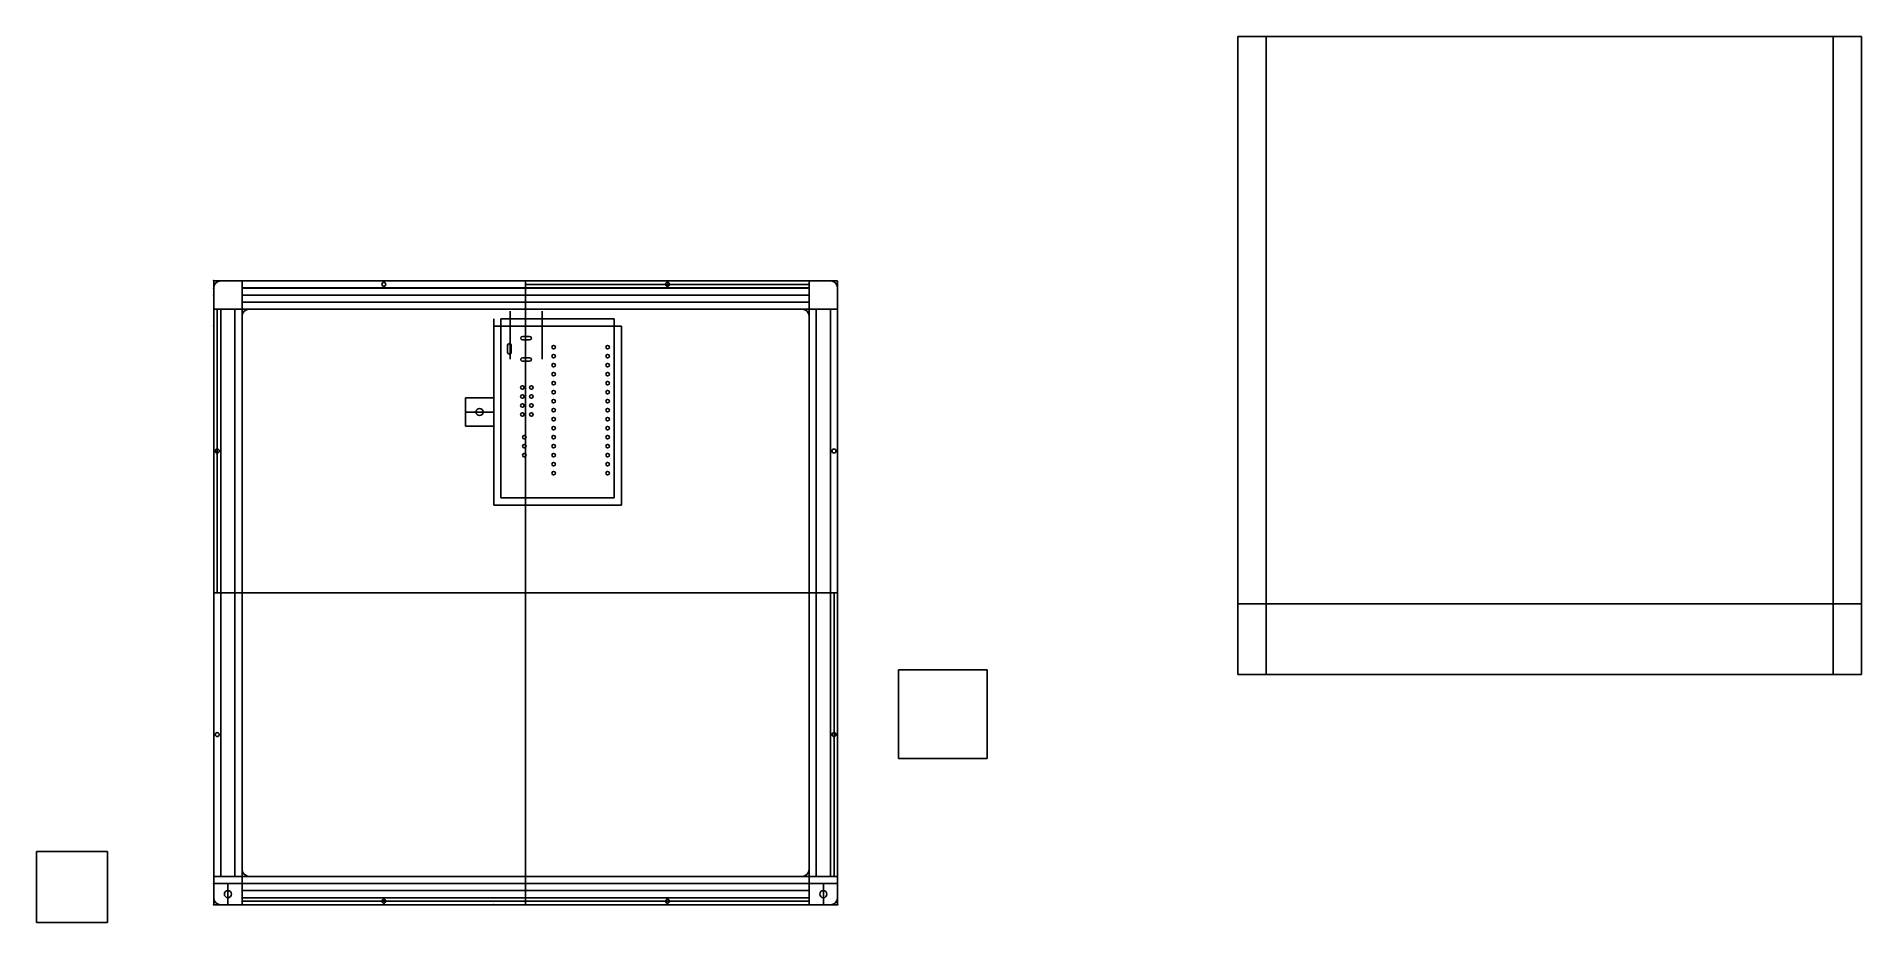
# Model space of a CAD drawing. Header units: millimetres. Extents: x -50 to 465, y -5 to 245.
import ezdxf

# ---------------------------------------------------------------- set-up
doc = ezdxf.new("R2010")
doc.units = ezdxf.units.MM
doc.header["$MEASUREMENT"] = 0
for name, color, linetype in [('Led Matrix Cube V2 v16_Sketch1', 7, 'Continuous'), ('Led Matrix Cube V2 v16_Sketch10', 7, 'Continuous'), ('Led Matrix Cube V2 v16_Sketch11', 7, 'Continuous'), ('Led Matrix Cube V2 v16_Sketch12', 7, 'Continuous'), ('Led Matrix Cube V2 v16_Sketch13', 7, 'Continuous'), ('Led Matrix Cube V2 v16_Sketch14', 7, 'Continuous'), ('Led Matrix Cube V2 v16_Sketch15', 7, 'Continuous'), ('Led Matrix Cube V2 v16_Sketch16', 7, 'Continuous'), ('Led Matrix Cube V2 v16_Sketch17', 7, 'Continuous'), ('Led Matrix Cube V2 v16_Sketch18', 7, 'Continuous'), ('Led Matrix Cube V2 v16_Sketch19', 7, 'Continuous'), ('Led Matrix Cube V2 v16_Sketch2', 7, 'Continuous'), ('Led Matrix Cube V2 v16_Sketch20', 7, 'Continuous'), ('Led Matrix Cube V2 v16_Sketch21', 7, 'Continuous'), ('Led Matrix Cube V2 v16_Sketch22', 7, 'Continuous'), ('Led Matrix Cube V2 v16_Sketch23', 7, 'Continuous'), ('Led Matrix Cube V2 v16_Sketch24', 7, 'Continuous'), ('Led Matrix Cube V2 v16_Sketch25', 7, 'Continuous'), ('Led Matrix Cube V2 v16_Sketch26', 7, 'Continuous'), ('Led Matrix Cube V2 v16_Sketch27', 7, 'Continuous'), ('Led Matrix Cube V2 v16_Sketch28', 7, 'Continuous'), ('Led Matrix Cube V2 v16_Sketch29', 7, 'Continuous'), ('Led Matrix Cube V2 v16_Sketch30', 7, 'Continuous'), ('Led Matrix Cube V2 v16_Sketch31', 7, 'Continuous'), ('Led Matrix Cube V2 v16_Sketch32', 7, 'Continuous'), ('Led Matrix Cube V2 v16_Sketch33', 7, 'Continuous'), ('Led Matrix Cube V2 v16_Sketch34', 7, 'Continuous'), ('Led Matrix Cube V2 v16_Sketch35', 7, 'Continuous'), ('Led Matrix Cube V2 v16_Sketch36', 7, 'Continuous'), ('Led Matrix Cube V2 v16_Sketch37', 7, 'Continuous'), ('Led Matrix Cube V2 v16_Sketch38', 7, 'Continuous'), ('Led Matrix Cube V2 v16_Sketch4', 7, 'Continuous'), ('Led Matrix Cube V2 v16_Sketch40', 7, 'Continuous'), ('Led Matrix Cube V2 v16_Sketch41', 7, 'Continuous'), ('Led Matrix Cube V2 v16_Sketch42', 7, 'Continuous'), ('Led Matrix Cube V2 v16_Sketch43', 7, 'Continuous'), ('Led Matrix Cube V2 v16_Sketch6', 7, 'Continuous'), ('Led Matrix Cube V2 v16_Sketch7', 7, 'Continuous'), ('Led Matrix Cube V2 v16_Sketch8', 7, 'Continuous'), ('Led Matrix Cube V2 v16_Sketch9', 7, 'Continuous')]:
    doc.layers.add(name, color=color, linetype=linetype)

msp = doc.modelspace()

# ---------------------------------------------------------------- linework, layer by layer
at = {"layer": 'Led Matrix Cube V2 v16_Sketch1'}
for p, q in [((176, 176), (0, 176)), ((0, 176), (0, 0)), ((168, 176), (8, 176)), ((8, 176), (8, 174)), ((8, 168), (8, 176)), ((8, 176), (168, 176)), ((88, 176), (88, 168)), ((168, 174), (168, 176)), ((168, 176), (168, 168)), ((176, 0), (176, 176)), ((8, 174), (168, 174)), ((8, 170), (168, 170)), ((8, 168), (8, 170)), ((168, 170), (168, 168)), ((0, 168), (8, 168)), ((0, 8), (0, 168)), ((0, 8), (0, 168)), ((0, 168), (2, 168)), ((2, 168), (2, 8)), ((6, 168), (6, 8)), ((8, 168), (6, 168)), ((168, 168), (8, 168)), ((8, 168), (8, 8)), ((168, 168), (8, 168)), ((8, 8), (8, 168)), ((168, 168), (176, 168)), ((168, 8), (168, 168)), ((168, 168), (170, 168)), ((168, 8), (168, 168)), ((170, 168), (170, 8)), ((174, 168), (176, 168)), ((174, 8), (174, 168)), ((176, 168), (176, 8)), ((176, 168), (176, 8)), ((0, 88), (8, 88)), ((176, 88), (168, 88)), ((8, 8), (0, 8)), ((2, 8), (0, 8)), ((6, 8), (8, 8)), ((8, 0), (8, 8)), ((8, 8), (168, 8)), ((8, 8), (168, 8)), ((8, 6), (8, 8)), ((168, 6), (8, 6)), ((88, 0), (88, 8)), ((176, 8), (168, 8)), ((170, 8), (168, 8)), ((168, 8), (168, 0)), ((168, 8), (168, 6)), ((176, 8), (174, 8)), ((0, 0), (176, 0)), ((8, 2), (8, 0)), ((168, 2), (8, 2)), ((168, 0), (168, 2)), ((8, 0), (168, 0)), ((168, 0), (8, 0))]:
    msp.add_line(p, q, dxfattribs=at)
msp.add_point((0, 0), dxfattribs=at)
at = {"layer": 'Led Matrix Cube V2 v16_Sketch10'}
for p, q in [((0, 176, 22), (0, 176)), ((0, 176), (0, 0)), ((0, 176, 11), (0, 160, 11)), ((0, 0, 22), (0, 176, 22)), ((0, 0, 11), (0, 16, 11)), ((0, 0), (0, 0, 22))]:
    msp.add_line(p, q, dxfattribs=at)
at = {"layer": 'Led Matrix Cube V2 v16_Sketch10', "extrusion": (-1, 0, 0)}
for centre in [(-160, 11), (-16, 11)]:
    msp.add_circle(centre, 1, dxfattribs=at)
at = {"layer": 'Led Matrix Cube V2 v16_Sketch10'}
msp.add_point((0, 0), dxfattribs=at)
at = {"layer": 'Led Matrix Cube V2 v16_Sketch11'}
for p, q in [((176, 6, 182), (0, 6, 182)), ((0, 6, 182), (0, 0, 182)), ((4, 0, 182), (4, 6, 182)), ((172, 0, 182), (172, 6, 182)), ((176, 0, 182), (176, 6, 182)), ((0, 0, 182), (8, 0, 182)), ((8, 4, 182), (168, 4, 182)), ((8, 0, 182), (8, 4, 182)), ((168, 4, 182), (168, 0, 182)), ((168, 0, 182), (176, 0, 182))]:
    msp.add_line(p, q, dxfattribs=at)
for centre in [(4, 3, 182), (172, 3, 182)]:
    msp.add_circle(centre, 1, dxfattribs=at)
msp.add_point((0, 0, 182), dxfattribs=at)
at = {"layer": 'Led Matrix Cube V2 v16_Sketch12'}
for p, q in [((2, 176, 22), (174, 176, 22)), ((2, 176), (2, 176, 22)), ((174, 176, 11), (2, 176, 11)), ((174, 176), (2, 176)), ((174, 176, 22), (174, 176))]:
    msp.add_line(p, q, dxfattribs=at)
at = {"layer": 'Led Matrix Cube V2 v16_Sketch12', "extrusion": (0, 1, 0)}
for centre, radius in [((-16, 11, 176), 1), ((-88, 11, 176), 6), ((-160, 11, 176), 1)]:
    msp.add_circle(centre, radius, dxfattribs=at)
at = {"layer": 'Led Matrix Cube V2 v16_Sketch12'}
msp.add_point((0, 176), dxfattribs=at)
at = {"layer": 'Led Matrix Cube V2 v16_Sketch13'}
for p, q in [((193.24, 66.3), (218.24, 66.3)), ((193.24, 41.3), (193.24, 66.3)), ((218.24, 66.3), (218.24, 41.3)), ((218.24, 41.3), (193.24, 41.3))]:
    msp.add_line(p, q, dxfattribs=at)
msp.add_point((0, 0), dxfattribs=at)
at = {"layer": 'Led Matrix Cube V2 v16_Sketch14'}
for p, q in [((8.38, 6, 22), (0, 6, 22)), ((0, 6, 182), (176, 6, 182)), ((0, 6, 22), (0, 6, 182)), ((167.62, 6, 2), (8.38, 6, 2)), ((8.38, 6, 2), (8.38, 6, 22)), ((50, 6, 150), (40, 6, 150)), ((40, 6, 150), (40, 6, 54)), ((40, 6, 54), (50, 6, 54)), ((50, 6, 54), (50, 6, 150)), ((167.62, 6, 22), (167.62, 6, 2)), ((176, 6, 22), (167.62, 6, 22)), ((176, 6, 182), (176, 6, 22))]:
    msp.add_line(p, q, dxfattribs=at)
msp.add_point((0, 6), dxfattribs=at)
at = {"layer": 'Led Matrix Cube V2 v16_Sketch15'}
for p, q in [((8, 166, 2), (8, 10, 2)), ((166, 168, 2), (10, 168, 2)), ((88, 8, 2), (88, 168, 2)), ((168, 10, 2), (168, 166, 2)), ((10, 8, 2), (166, 8, 2))]:
    msp.add_line(p, q, dxfattribs=at)
for centre, start, end in [((10, 166, 2), 90, 180), ((166, 166, 2), 0, 90), ((10, 10, 2), 180, 270), ((166, 10, 2), 270, 0)]:
    msp.add_arc(centre, 2, start, end, dxfattribs=at)
msp.add_point((0, 0, 2), dxfattribs=at)
at = {"layer": 'Led Matrix Cube V2 v16_Sketch16'}
for p, q in [((174, 176, 22), (2, 176, 22)), ((0, 174, 22), (0, 2, 22)), ((8, 170, 22), (8, 174, 22)), ((8, 174, 22), (168, 174, 22)), ((168, 170, 22), (8, 170, 22)), ((168, 174, 22), (168, 170, 22)), ((176, 2, 22), (176, 174, 22)), ((2, 168, 22), (6, 168, 22)), ((2, 8, 22), (2, 168, 22)), ((6, 168, 22), (6, 8, 22)), ((8, 10, 22), (8, 166, 22)), ((10, 168, 22), (166, 168, 22)), ((168, 166, 22), (168, 10, 22)), ((170, 168, 22), (174, 168, 22)), ((170, 8, 22), (170, 168, 22)), ((174, 168, 22), (174, 8, 22)), ((176, 88, 22), (174, 88, 22)), ((6, 8, 22), (2, 8, 22)), ((8, 2, 22), (8, 6, 22)), ((8, 6, 22), (168, 6, 22)), ((166, 8, 22), (10, 8, 22)), ((168, 6, 22), (168, 2, 22)), ((174, 8, 22), (170, 8, 22)), ((2, 0, 22), (174, 0, 22)), ((168, 2, 22), (8, 2, 22))]:
    msp.add_line(p, q, dxfattribs=at)
for centre in [(48, 175, 22), (128, 175, 22), (1, 128, 22), (175, 128, 22), (1, 48, 22), (175, 48, 22), (48, 1, 22), (128, 1, 22)]:
    msp.add_circle(centre, 0.55, dxfattribs=at)
for centre, start, end in [((2, 174, 22), 90, 180), ((174, 174, 22), 0, 90), ((10, 166, 22), 90, 180), ((166, 166, 22), 0, 90), ((10, 10, 22), 180, 270), ((166, 10, 22), 270, 0), ((2, 2, 22), 180, 270), ((174, 2, 22), 270, 360)]:
    msp.add_arc(centre, 2, start, end, dxfattribs=at)
msp.add_point((0, 0, 22), dxfattribs=at)
at = {"layer": 'Led Matrix Cube V2 v16_Sketch17'}
for p, q in [((8, 166, 2), (8, 10, 2)), ((166, 168, 2), (10, 168, 2)), ((168, 10, 2), (168, 166, 2)), ((168, 88, 2), (8, 88, 2)), ((10, 8, 2), (166, 8, 2))]:
    msp.add_line(p, q, dxfattribs=at)
for centre, start, end in [((10, 166, 2), 90, 180), ((166, 166, 2), 0, 90), ((10, 10, 2), 180, 270), ((166, 10, 2), 270, 0)]:
    msp.add_arc(centre, 2, start, end, dxfattribs=at)
msp.add_point((0, 0, 2), dxfattribs=at)
at = {"layer": 'Led Matrix Cube V2 v16_Sketch18'}
for p, q in [((8, 172, 22), (8, 172, 182)), ((8.38, 172, 22), (8, 172, 22)), ((8, 172, 182), (168, 172, 182)), ((167.62, 172, 22), (8.38, 172, 22)), ((40, 172, 150), (40, 172, 54)), ((50, 172, 150), (40, 172, 150)), ((40, 172, 54), (50, 172, 54)), ((50, 172, 54), (50, 172, 150)), ((126, 172, 54), (136, 172, 54)), ((136, 172, 150), (126, 172, 150)), ((126, 172, 150), (126, 172, 54)), ((136, 172, 54), (136, 172, 150)), ((168, 172, 22), (167.62, 172, 22)), ((168, 172, 182), (168, 172, 22))]:
    msp.add_line(p, q, dxfattribs=at)
at = {"layer": 'Led Matrix Cube V2 v16_Sketch18', "extrusion": (0, 1, 0)}
msp.add_circle((-88, 11, 172), 6, dxfattribs=at)
at = {"layer": 'Led Matrix Cube V2 v16_Sketch18'}
msp.add_point((0, 172), dxfattribs=at)
at = {"layer": 'Led Matrix Cube V2 v16_Sketch19'}
for p, q in [((8.38, 173.9, 22), (167.62, 173.9, 22)), ((167.62, 173.9, 2), (8.38, 173.9, 2)), ((8.38, 173.9, 2), (8.38, 173.9, 22)), ((167.62, 173.9, 22), (167.62, 173.9, 2))]:
    msp.add_line(p, q, dxfattribs=at)
at = {"layer": 'Led Matrix Cube V2 v16_Sketch19', "extrusion": (0, 1, 2.46519e-32)}
for centre in [(-18, 11, 173.9), (-158, 11, 173.9)]:
    msp.add_circle(centre, 1, dxfattribs=at)
at = {"layer": 'Led Matrix Cube V2 v16_Sketch19', "extrusion": (0, 1, 0)}
msp.add_circle((-88, 11, 173.9), 6, dxfattribs=at)
at = {"layer": 'Led Matrix Cube V2 v16_Sketch19'}
msp.add_point((0, 173.9), dxfattribs=at)
at = {"layer": 'Led Matrix Cube V2 v16_Sketch2'}
for p, q in [((288.89, 244.92), (296.89, 244.92)), ((288.89, 64.92), (288.89, 244.92)), ((296.89, 244.92), (296.89, 64.92)), ((296.89, 244.92), (456.89, 244.92)), ((456.89, 244.92), (456.89, 64.92)), ((464.89, 244.92), (456.89, 244.92)), ((464.89, 64.92), (464.89, 244.92)), ((296.89, 84.92), (288.89, 84.92)), ((296.89, 64.92), (296.89, 84.92)), ((296.89, 84.92), (456.89, 84.92)), ((456.89, 84.92), (464.89, 84.92)), ((456.89, 84.92), (456.89, 64.92)), ((296.89, 64.92), (288.89, 64.92)), ((456.89, 64.92), (296.89, 64.92)), ((456.89, 64.92), (464.89, 64.92))]:
    msp.add_line(p, q, dxfattribs=at)
msp.add_point((0, 0), dxfattribs=at)
at = {"layer": 'Led Matrix Cube V2 v16_Sketch20'}
for p, q in [((168.5, 0, 182), (168.5, 0, 22)), ((168.5, 0, 22), (176, 0, 22)), ((176, 0, 182), (168.5, 0, 182)), ((172.25, 0, 182), (172.25, 0, 174.25)), ((172.25, 0, 22), (172.25, 0, 29.75)), ((176, 0, 22), (176, 0, 182))]:
    msp.add_line(p, q, dxfattribs=at)
at = {"layer": 'Led Matrix Cube V2 v16_Sketch20', "extrusion": (0, -1, 0)}
for centre in [(172.25, 29.75), (172.25, 174.25)]:
    msp.add_circle(centre, 1.75, dxfattribs=at)
at = {"layer": 'Led Matrix Cube V2 v16_Sketch20'}
msp.add_point((0, 0), dxfattribs=at)
at = {"layer": 'Led Matrix Cube V2 v16_Sketch21'}
for p, q in [((0, 0, 22), (7.5, 0, 22)), ((7.5, 0, 182), (0, 0, 182)), ((0, 0, 182), (0, 0, 22)), ((3.75, 0, 182), (3.75, 0, 174.25)), ((3.75, 0, 22), (3.75, 0, 29.75)), ((7.5, 0, 22), (7.5, 0, 182))]:
    msp.add_line(p, q, dxfattribs=at)
at = {"layer": 'Led Matrix Cube V2 v16_Sketch21', "extrusion": (0, -1, 0)}
for centre in [(3.75, 29.75), (3.75, 174.25)]:
    msp.add_circle(centre, 1.75, dxfattribs=at)
at = {"layer": 'Led Matrix Cube V2 v16_Sketch21'}
msp.add_point((0, 0), dxfattribs=at)
at = {"layer": 'Led Matrix Cube V2 v16_Sketch22'}
for p, q in [((176, 6, 182), (176, 0, 182)), ((176, 6, 22), (176, 6, 182)), ((176, 0, 22), (176, 6, 22)), ((176, 3, 182), (176, 3, 168.75)), ((176, 3, 22), (176, 3, 35.25)), ((176, 0, 182), (176, 0, 22))]:
    msp.add_line(p, q, dxfattribs=at)
at = {"layer": 'Led Matrix Cube V2 v16_Sketch22', "extrusion": (1, 0, 0)}
for centre in [(3, 168.75, 176), (3, 35.25, 176)]:
    msp.add_circle(centre, 1.75, dxfattribs=at)
at = {"layer": 'Led Matrix Cube V2 v16_Sketch22'}
msp.add_point((176, 0), dxfattribs=at)
at = {"layer": 'Led Matrix Cube V2 v16_Sketch23'}
for p, q in [((176, 176, 22), (176, 176, 182)), ((176, 176, 182), (176, 168.5, 182)), ((176, 168.5, 22), (176, 176, 22)), ((176, 172.25, 182), (176, 172.25, 168.75)), ((176, 172.25, 22), (176, 172.25, 35.25)), ((176, 168.5, 182), (176, 168.5, 22))]:
    msp.add_line(p, q, dxfattribs=at)
at = {"layer": 'Led Matrix Cube V2 v16_Sketch23', "extrusion": (1, 0, 0)}
for centre in [(172.25, 168.75, 176), (172.25, 35.25, 176)]:
    msp.add_circle(centre, 1.75, dxfattribs=at)
at = {"layer": 'Led Matrix Cube V2 v16_Sketch23'}
msp.add_point((176, 0), dxfattribs=at)
at = {"layer": 'Led Matrix Cube V2 v16_Sketch24'}
for p, q in [((170, 176, 22), (170, 176, 182)), ((170, 176, 182), (176, 176, 182)), ((176, 176, 22), (170, 176, 22)), ((173, 176, 182), (173, 176, 174.25)), ((173, 176, 22), (173, 176, 29.75)), ((176, 176, 182), (176, 176, 22))]:
    msp.add_line(p, q, dxfattribs=at)
at = {"layer": 'Led Matrix Cube V2 v16_Sketch24', "extrusion": (0, 1, 0)}
for centre in [(-173, 174.25, 176), (-173, 29.75, 176)]:
    msp.add_circle(centre, 1.75, dxfattribs=at)
at = {"layer": 'Led Matrix Cube V2 v16_Sketch24'}
msp.add_point((0, 176), dxfattribs=at)
at = {"layer": 'Led Matrix Cube V2 v16_Sketch25'}
for p, q in [((6, 176, 22), (0, 176, 22)), ((0, 176, 182), (6, 176, 182)), ((0, 176, 22), (0, 176, 182)), ((3, 176, 22), (3, 176, 29.75)), ((3, 176, 182), (3, 176, 174.25)), ((6, 176, 182), (6, 176, 22))]:
    msp.add_line(p, q, dxfattribs=at)
at = {"layer": 'Led Matrix Cube V2 v16_Sketch25', "extrusion": (0, 1, 0)}
for centre in [(-3, 29.75, 176), (-3, 174.25, 176)]:
    msp.add_circle(centre, 1.75, dxfattribs=at)
at = {"layer": 'Led Matrix Cube V2 v16_Sketch25'}
msp.add_point((0, 176), dxfattribs=at)
at = {"layer": 'Led Matrix Cube V2 v16_Sketch26'}
for p, q in [((0, 176, 182), (0, 176, 22)), ((0, 168.5, 182), (0, 176, 182)), ((0, 176, 22), (0, 168.5, 22)), ((0, 172.25, 22), (0, 172.25, 35.25)), ((0, 172.25, 182), (0, 172.25, 168.75)), ((0, 168.5, 22), (0, 168.5, 182))]:
    msp.add_line(p, q, dxfattribs=at)
at = {"layer": 'Led Matrix Cube V2 v16_Sketch26', "extrusion": (-1, 0, 0)}
for centre in [(-172.25, 168.75), (-172.25, 35.25)]:
    msp.add_circle(centre, 1.75, dxfattribs=at)
at = {"layer": 'Led Matrix Cube V2 v16_Sketch26'}
msp.add_point((0, 0), dxfattribs=at)
at = {"layer": 'Led Matrix Cube V2 v16_Sketch27'}
for p, q in [((0, 0, 182), (0, 6, 182)), ((0, 6, 182), (0, 6, 22)), ((0, 6, 22), (0, 0, 22)), ((0, 3, 182), (0, 3, 168.75)), ((0, 3, 22), (0, 3, 35.25)), ((0, 0, 22), (0, 0, 182))]:
    msp.add_line(p, q, dxfattribs=at)
at = {"layer": 'Led Matrix Cube V2 v16_Sketch27', "extrusion": (-1, 0, 0)}
for centre in [(-3, 35.25), (-3, 168.75)]:
    msp.add_circle(centre, 1.75, dxfattribs=at)
at = {"layer": 'Led Matrix Cube V2 v16_Sketch27'}
msp.add_point((0, 0), dxfattribs=at)
at = {"layer": 'Led Matrix Cube V2 v16_Sketch28'}
for p, q in [((0, 0, 182), (0, 0, 22)), ((176, 0, 22), (0, 0, 22)), ((7.5, 0, 182), (0, 0, 182)), ((0, 0, 22), (7.5, 0, 22)), ((0, 0, 22), (0, 0, 182)), ((0, 0, 182), (176, 0, 182)), ((7.5, 0, 22), (7.5, 0, 182)), ((176, 0, 182), (176, 0, 22))]:
    msp.add_line(p, q, dxfattribs=at)
at = {"layer": 'Led Matrix Cube V2 v16_Sketch28', "extrusion": (0, -1, 0)}
for centre in [(3.75, 29.75), (3.75, 174.25), (3.75, 29.75)]:
    msp.add_circle(centre, 1.75, dxfattribs=at)
at = {"layer": 'Led Matrix Cube V2 v16_Sketch28', "extrusion": (0, -1, -2.46519e-32)}
for centre in [(172.25, 29.75), (172.25, 174.25)]:
    msp.add_circle(centre, 1.75, dxfattribs=at)
at = {"layer": 'Led Matrix Cube V2 v16_Sketch28'}
msp.add_point((0, 0), dxfattribs=at)
at = {"layer": 'Led Matrix Cube V2 v16_Sketch29'}
for p, q in [((0, 0, 182), (176, 0, 182)), ((0, 0, 22), (0, 0, 182)), ((176, 0, 22), (0, 0, 22)), ((176, 0, 182), (176, 0, 22))]:
    msp.add_line(p, q, dxfattribs=at)
at = {"layer": 'Led Matrix Cube V2 v16_Sketch29', "extrusion": (0, 1, 0)}
for centre, radius in [((-3.75, 174.25), 1.75), ((-3.75, 29.75), 1.75), ((-3.75, 174.25), 1.75), ((-3.75, 29.75), 1.75), ((-3.75, 29.75), 1.68), ((-3.75, 174.25), 1.67), ((-172.25, 29.75), 1.75), ((-172.25, 174.25), 1.75), ((-172.25, 174.25), 1.75), ((-172.25, 29.75), 1.75), ((-172.25, 174.25), 1.67), ((-172.25, 29.75), 1.68)]:
    msp.add_circle(centre, radius, dxfattribs=at)
at = {"layer": 'Led Matrix Cube V2 v16_Sketch29'}
msp.add_point((0, 0), dxfattribs=at)
at = {"layer": 'Led Matrix Cube V2 v16_Sketch30'}
for p, q in [((-50, 15), (-30, 15)), ((-50, -5), (-50, 15)), ((-30, 15), (-30, -5)), ((-30, -5), (-50, -5))]:
    msp.add_line(p, q, dxfattribs=at)
msp.add_point((0, 0), dxfattribs=at)
at = {"layer": 'Led Matrix Cube V2 v16_Sketch31'}
for p, q in [((176, 176, 182), (176, 176, 22)), ((176, 0, 182), (176, 176, 182)), ((176, 176, 22), (176, 0, 22)), ((176, 6, 22), (176, 6, 182)), ((176, 0, 22), (176, 6, 22)), ((176, 6, 182), (176, 0, 182)), ((176, 0, 182), (176, 0, 22)), ((176, 0, 22), (176, 0, 182))]:
    msp.add_line(p, q, dxfattribs=at)
at = {"layer": 'Led Matrix Cube V2 v16_Sketch31', "extrusion": (1, 0, 0)}
for centre in [(172.25, 168.75, 176), (172.25, 35.25, 176), (3, 168.75, 176), (3, 35.25, 176), (3, 168.75, 176), (3, 35.25, 176)]:
    msp.add_circle(centre, 1.75, dxfattribs=at)
at = {"layer": 'Led Matrix Cube V2 v16_Sketch31'}
msp.add_point((176, 0), dxfattribs=at)
at = {"layer": 'Led Matrix Cube V2 v16_Sketch32', "extrusion": (1, 0, 0)}
for centre, radius in [((172.25, 35.25, 176), 1.75), ((172.25, 168.75, 176), 1.75), ((172.25, 35.25, 176), 1.67), ((172.25, 168.75, 176), 1.68), ((3, 35.25, 176), 1.75), ((3, 168.75, 176), 1.75), ((3, 168.75, 176), 1.68), ((3, 35.25, 176), 1.68)]:
    msp.add_circle(centre, radius, dxfattribs=at)
at = {"layer": 'Led Matrix Cube V2 v16_Sketch32'}
msp.add_point((176, 0), dxfattribs=at)
at = {"layer": 'Led Matrix Cube V2 v16_Sketch33'}
for p, q in [((176, 176, 182), (0, 176, 182)), ((0, 176, 182), (0, 176, 22)), ((0, 176, 22), (176, 176, 22)), ((170, 176, 182), (176, 176, 182)), ((170, 176, 22), (170, 176, 182)), ((176, 176, 22), (170, 176, 22)), ((176, 176, 22), (176, 176, 182)), ((176, 176, 182), (176, 176, 22))]:
    msp.add_line(p, q, dxfattribs=at)
at = {"layer": 'Led Matrix Cube V2 v16_Sketch33', "extrusion": (0, 1, 0)}
for centre in [(-173, 174.25, 176), (-173, 29.75, 176)]:
    msp.add_circle(centre, 1.75, dxfattribs=at)
at = {"layer": 'Led Matrix Cube V2 v16_Sketch33'}
msp.add_point((0, 176), dxfattribs=at)
at = {"layer": 'Led Matrix Cube V2 v16_Sketch34'}
for p, q in [((0, 176, 182), (0, 176, 22)), ((176, 176, 182), (0, 176, 182)), ((0, 176, 22), (176, 176, 22)), ((176, 176, 22), (176, 176, 182))]:
    msp.add_line(p, q, dxfattribs=at)
at = {"layer": 'Led Matrix Cube V2 v16_Sketch34', "extrusion": (0, -1, 0)}
for centre, radius in [((3, 174.25, -176), 1.75), ((3, 29.75, -176), 1.75), ((3, 174.25, -176), 1.68), ((3, 29.75, -176), 1.68), ((173, 29.75, -176), 1.75), ((173, 174.25, -176), 1.75), ((173, 174.25, -176), 1.67), ((173, 29.75, -176), 1.68)]:
    msp.add_circle(centre, radius, dxfattribs=at)
at = {"layer": 'Led Matrix Cube V2 v16_Sketch34'}
msp.add_point((0, 176), dxfattribs=at)
at = {"layer": 'Led Matrix Cube V2 v16_Sketch35'}
for p, q in [((0, 176, 182), (0, 176, 22)), ((0, 176, 22), (0, 168.5, 22)), ((0, 176, 182), (0, 0, 182)), ((0, 168.5, 182), (0, 176, 182)), ((0, 0, 22), (0, 176, 22)), ((0, 176, 22), (0, 176, 182)), ((0, 168.5, 22), (0, 168.5, 182)), ((0, 0, 182), (0, 0, 22))]:
    msp.add_line(p, q, dxfattribs=at)
at = {"layer": 'Led Matrix Cube V2 v16_Sketch35', "extrusion": (-1, 1.09476e-47, -2.46519e-32)}
for centre in [(-172.25, 168.75), (-172.25, 35.25)]:
    msp.add_circle(centre, 1.75, dxfattribs=at)
at = {"layer": 'Led Matrix Cube V2 v16_Sketch35'}
msp.add_point((0, 0), dxfattribs=at)
at = {"layer": 'Led Matrix Cube V2 v16_Sketch36'}
for p, q in [((0, 176, 182), (0, 0, 182)), ((0, 176, 22), (0, 176, 182)), ((0, 0, 22), (0, 176, 22)), ((0, 0, 182), (0, 0, 22))]:
    msp.add_line(p, q, dxfattribs=at)
at = {"layer": 'Led Matrix Cube V2 v16_Sketch36', "extrusion": (1, 0, 1.02634e-49)}
for centre in [(172.25, 168.75), (172.25, 35.25)]:
    msp.add_circle(centre, 1.75, dxfattribs=at)
at = {"layer": 'Led Matrix Cube V2 v16_Sketch36', "extrusion": (1, 0, 0)}
for centre, radius in [((172.25, 35.25), 1.68), ((172.25, 168.75), 1.67), ((3, 35.25), 1.68), ((3, 168.75), 1.68)]:
    msp.add_circle(centre, radius, dxfattribs=at)
at = {"layer": 'Led Matrix Cube V2 v16_Sketch36', "extrusion": (1, -1.28031e-162, -1.84704e-291)}
msp.add_circle((3, 168.75), 1.75, dxfattribs=at)
at = {"layer": 'Led Matrix Cube V2 v16_Sketch36', "extrusion": (1, -1.28031e-162, 0)}
msp.add_circle((3, 35.25), 1.75, dxfattribs=at)
at = {"layer": 'Led Matrix Cube V2 v16_Sketch36'}
msp.add_point((0, 0), dxfattribs=at)
at = {"layer": 'Led Matrix Cube V2 v16_Sketch37'}
for p, q in [((115, 163.25, 4.4), (79, 163.25, 4.4)), ((79, 163.25, 4.4), (79, 112.75, 4.4)), ((81, 114.75, 4.4), (81, 163.25, 4.4)), ((81, 163.25, 4.4), (113, 163.25, 4.4)), ((81, 163.25, 4.4), (81, 114.75, 4.4)), ((113, 163.25, 4.4), (81, 163.25, 4.4)), ((89.13, 160.32, 4.4), (87.13, 160.32, 4.4)), ((113, 163.25, 4.4), (113, 114.75, 4.4)), ((113, 114.75, 4.4), (113, 163.25, 4.4)), ((115, 112.75, 4.4), (115, 163.25, 4.4)), ((82.93, 157.82, 4.4), (82.93, 155.82, 4.4)), ((83.93, 155.82, 4.4), (83.93, 157.82, 4.4)), ((87.13, 159.32, 4.4), (89.13, 159.32, 4.4)), ((89.13, 154.32, 4.4), (87.13, 154.32, 4.4)), ((87.13, 153.32, 4.4), (89.13, 153.32, 4.4)), ((113, 114.75, 4.4), (81, 114.75, 4.4)), ((81, 114.75, 4.4), (113, 114.75, 4.4)), ((79, 112.75, 4.4), (115, 112.75, 4.4))]:
    msp.add_line(p, q, dxfattribs=at)
at = {"layer": 'Led Matrix Cube V2 v16_Sketch37', "extrusion": (0, 0, -1)}
for centre in [(-95.89, 157.3, -4.4), (-95.89, 154.76, -4.4), (-111.13, 157.3, -4.4), (-111.13, 154.76, -4.4), (-95.89, 152.22, -4.4), (-95.89, 149.68, -4.4), (-111.13, 152.22, -4.4), (-111.13, 149.68, -4.4), (-87.09, 145.9, -4.4), (-89.63, 145.9, -4.4), (-95.89, 147.14, -4.4), (-95.89, 144.6, -4.4), (-111.13, 147.14, -4.4), (-111.13, 144.6, -4.4), (-87.09, 143.36, -4.4), (-87.09, 140.82, -4.4), (-89.63, 143.36, -4.4), (-89.63, 140.82, -4.4), (-95.89, 142.06, -4.4), (-95.89, 139.52, -4.4), (-111.13, 142.06, -4.4), (-111.13, 139.52, -4.4), (-87.09, 138.28, -4.4), (-89.63, 138.28, -4.4), (-95.89, 136.98, -4.4), (-95.89, 134.44, -4.4), (-111.13, 136.98, -4.4), (-111.13, 134.44, -4.4), (-87.63, 131.9, -4.4), (-87.63, 129.36, -4.4), (-95.89, 131.9, -4.4), (-95.89, 129.36, -4.4), (-111.13, 131.9, -4.4), (-111.13, 129.36, -4.4), (-87.63, 126.82, -4.4), (-95.89, 126.82, -4.4), (-95.89, 124.28, -4.4), (-111.13, 126.82, -4.4), (-111.13, 124.28, -4.4), (-95.89, 121.74, -4.4), (-111.13, 121.74, -4.4)]:
    msp.add_circle(centre, 0.5, dxfattribs=at)
for centre, start, end in [((-87.13, 159.82, -4.4), 270, 90), ((-89.13, 159.82, -4.4), 90, 270), ((-83.43, 157.82, -4.4), 0, 180), ((-83.43, 155.82, -4.4), 180, 0), ((-87.13, 153.82, -4.4), 270, 90), ((-89.13, 153.82, -4.4), 90, 270)]:
    msp.add_arc(centre, 0.5, start, end, dxfattribs=at)
at = {"layer": 'Led Matrix Cube V2 v16_Sketch37'}
msp.add_point((0, 0, 4.4), dxfattribs=at)
at = {"layer": 'Led Matrix Cube V2 v16_Sketch38'}
for p, q in [((115, 163.25, 4.4), (79, 163.25, 4.4)), ((79, 163.25, 4.4), (79, 112.75, 4.4)), ((113, 163.25, 4.4), (81, 163.25, 4.4)), ((115, 112.75, 4.4), (115, 163.25, 4.4)), ((79, 112.75, 4.4), (115, 112.75, 4.4))]:
    msp.add_line(p, q, dxfattribs=at)
msp.add_point((0, 0, 4.4), dxfattribs=at)
at = {"layer": 'Led Matrix Cube V2 v16_Sketch4'}
for p, q in [((176, 176, 22), (0, 176, 22)), ((0, 176, 22), (0, 0, 22)), ((176, 0, 22), (176, 176, 22)), ((8, 174, 22), (168, 174, 22)), ((8, 170, 22), (8, 174, 22)), ((168, 170, 22), (8, 170, 22)), ((168, 174, 22), (168, 170, 22)), ((2, 168, 22), (6, 168, 22)), ((2, 8, 22), (2, 168, 22)), ((6, 168, 22), (6, 8, 22)), ((8, 8, 22), (8, 168, 22)), ((8, 168, 22), (168, 168, 22)), ((168, 168, 22), (168, 8, 22)), ((170, 168, 22), (174, 168, 22)), ((170, 8, 22), (170, 168, 22)), ((174, 168, 22), (174, 8, 22)), ((6, 8, 22), (2, 8, 22)), ((168, 8, 22), (8, 8, 22)), ((8, 2, 22), (8, 6, 22)), ((8, 6, 22), (168, 6, 22)), ((168, 6, 22), (168, 2, 22)), ((174, 8, 22), (170, 8, 22)), ((0, 0, 22), (176, 0, 22)), ((168, 2, 22), (8, 2, 22)), ((88, 1, 22), (8, 1, 22)), ((88, 2, 22), (88, 0, 22)), ((88, 1, 22), (168, 1, 22))]:
    msp.add_line(p, q, dxfattribs=at)
for centre in [(48, 1, 22), (128, 1, 22)]:
    msp.add_circle(centre, 0.55, dxfattribs=at)
msp.add_point((0, 0, 22), dxfattribs=at)
at = {"layer": 'Led Matrix Cube V2 v16_Sketch40'}
for p, q in [((81, 163.25, 5.9), (79, 163.25, 5.9)), ((115, 163.25, 2.4), (79, 163.25, 2.4)), ((79, 163.25, 14.4), (81, 163.25, 14.4)), ((79, 163.25, 2.4), (79, 163.25, 14.4)), ((81, 163.25, 4.4), (113, 163.25, 4.4)), ((81, 163.25, 14.4), (81, 163.25, 4.4)), ((83.73, 163.25, 5.9), (81, 163.25, 5.9)), ((83.73, 163.25, 5.9), (92.53, 163.25, 5.9)), ((83.73, 163.25, 5.9), (83.73, 163.25, 2.4)), ((92.53, 163.25, 5.9), (92.53, 163.25, 2.4)), ((113, 163.25, 5.9), (115, 163.25, 5.9)), ((113, 163.25, 4.4), (113, 163.25, 14.4)), ((113, 163.25, 14.4), (115, 163.25, 14.4)), ((115, 163.25, 14.4), (115, 163.25, 2.4))]:
    msp.add_line(p, q, dxfattribs=at)
msp.add_point((0, 163.25), dxfattribs=at)
at = {"layer": 'Led Matrix Cube V2 v16_Sketch41'}
for p, q in [((81, 165.25, 4.4), (81, 114.75, 4.4)), ((113, 165.25, 4.4), (81, 165.25, 4.4)), ((83.63, 153.92, 4.4), (83.63, 167.42, 4.4)), ((92.63, 153.92, 4.4), (92.63, 167.42, 4.4)), ((113, 114.75, 4.4), (113, 165.25, 4.4)), ((81, 163.25, 4.4), (113, 163.25, 4.4)), ((81, 114.75, 4.4), (113, 114.75, 4.4))]:
    msp.add_line(p, q, dxfattribs=at)
msp.add_point((0, 0, 4.4), dxfattribs=at)
at = {"layer": 'Led Matrix Cube V2 v16_Sketch42'}
for p, q in [((79, 165.25, 14.4), (79, 165.25, 2.4)), ((79, 112.75, 14.4), (79, 165.25, 14.4)), ((79, 165.25, 2.4), (79, 112.75, 2.4)), ((79, 143, 2.4), (79, 143, 14.4)), ((79, 143, 7.4), (79, 135, 7.4)), ((79, 139, 2.4), (79, 139, 14.4)), ((79, 135, 14.4), (79, 135, 2.4)), ((79, 112.75, 2.4), (79, 112.75, 14.4))]:
    msp.add_line(p, q, dxfattribs=at)
msp.add_point((79, 0), dxfattribs=at)
at = {"layer": 'Led Matrix Cube V2 v16_Sketch43'}
for p, q in [((71, 143, 7.4), (71, 135, 7.4)), ((79, 143, 7.4), (71, 143, 7.4)), ((79, 135, 7.4), (79, 143, 7.4)), ((71, 139, 7.4), (79, 139, 7.4)), ((71, 135, 7.4), (79, 135, 7.4))]:
    msp.add_line(p, q, dxfattribs=at)
msp.add_circle((75, 139, 7.4), 1, dxfattribs=at)
msp.add_point((0, 0, 7.4), dxfattribs=at)
at = {"layer": 'Led Matrix Cube V2 v16_Sketch6'}
for p, q in [((0, 176, 22), (0, 0, 22)), ((176, 176, 22), (0, 176, 22)), ((176, 0, 22), (176, 176, 22)), ((8, 170, 22), (8, 174, 22)), ((8, 174, 22), (168, 174, 22)), ((168, 170, 22), (8, 170, 22)), ((168, 175, 22), (88, 175, 22)), ((168, 174, 22), (168, 170, 22)), ((1, 168, 22), (1, 88, 22)), ((2, 168, 22), (6, 168, 22)), ((2, 8, 22), (2, 168, 22)), ((6, 168, 22), (6, 8, 22)), ((8, 168, 22), (168, 168, 22)), ((8, 8, 22), (8, 168, 22)), ((168, 168, 22), (168, 8, 22)), ((170, 168, 22), (174, 168, 22)), ((170, 8, 22), (170, 168, 22)), ((174, 168, 22), (174, 8, 22)), ((174, 88, 22), (176, 88, 22)), ((175, 88, 22), (175, 8, 22)), ((6, 8, 22), (2, 8, 22)), ((168, 8, 22), (8, 8, 22)), ((8, 2, 22), (8, 6, 22)), ((8, 6, 22), (168, 6, 22)), ((168, 6, 22), (168, 2, 22)), ((174, 8, 22), (170, 8, 22)), ((0, 0, 22), (176, 0, 22)), ((168, 2, 22), (8, 2, 22))]:
    msp.add_line(p, q, dxfattribs=at)
for centre in [(48, 175, 22), (128, 175, 22), (1, 128, 22), (175, 128, 22), (1, 48, 22), (175, 48, 22), (48, 1, 22), (128, 1, 22)]:
    msp.add_circle(centre, 0.55, dxfattribs=at)
for p in [(128, 175, 22), (0, 0, 22)]:
    msp.add_point(p, dxfattribs=at)
at = {"layer": 'Led Matrix Cube V2 v16_Sketch7'}
for p, q in [((0, 0, 22), (0, 0)), ((176, 0, 22), (0, 0, 22)), ((0, 0), (176, 0)), ((8, 0, 22), (8, 0)), ((8, 0, 11), (18, 0, 11)), ((168, 0, 11), (158, 0, 11)), ((168, 0, 22), (168, 0)), ((176, 0), (176, 0, 22))]:
    msp.add_line(p, q, dxfattribs=at)
at = {"layer": 'Led Matrix Cube V2 v16_Sketch7', "extrusion": (0, -1, 0)}
for centre in [(18, 11), (158, 11)]:
    msp.add_circle(centre, 1, dxfattribs=at)
at = {"layer": 'Led Matrix Cube V2 v16_Sketch7'}
msp.add_point((0, 0), dxfattribs=at)
at = {"layer": 'Led Matrix Cube V2 v16_Sketch8'}
for p, q in [((176, 176, 11), (176, 160, 11)), ((176, 176), (176, 176, 22)), ((176, 176, 22), (176, 0, 22)), ((176, 0), (176, 176)), ((176, 6, 11), (176, 16, 11)), ((176, 6, 22), (176, 6)), ((176, 0, 22), (176, 0))]:
    msp.add_line(p, q, dxfattribs=at)
at = {"layer": 'Led Matrix Cube V2 v16_Sketch8', "extrusion": (1, 0, 0)}
for centre in [(160, 11, 176), (16, 11, 176)]:
    msp.add_circle(centre, 1, dxfattribs=at)
at = {"layer": 'Led Matrix Cube V2 v16_Sketch8'}
msp.add_point((176, 0), dxfattribs=at)
at = {"layer": 'Led Matrix Cube V2 v16_Sketch9'}
for p, q in [((0, 176), (0, 176, 22)), ((176, 176), (0, 176)), ((0, 176, 11), (16, 176, 11)), ((0, 176, 22), (176, 176, 22)), ((176, 176, 11), (160, 176, 11)), ((176, 176, 22), (176, 176))]:
    msp.add_line(p, q, dxfattribs=at)
at = {"layer": 'Led Matrix Cube V2 v16_Sketch9', "extrusion": (0, 1, 0)}
for centre in [(-16, 11, 176), (-160, 11, 176)]:
    msp.add_circle(centre, 1, dxfattribs=at)
at = {"layer": 'Led Matrix Cube V2 v16_Sketch9'}
msp.add_point((0, 176), dxfattribs=at)

doc.saveas('drawing.dxf')
